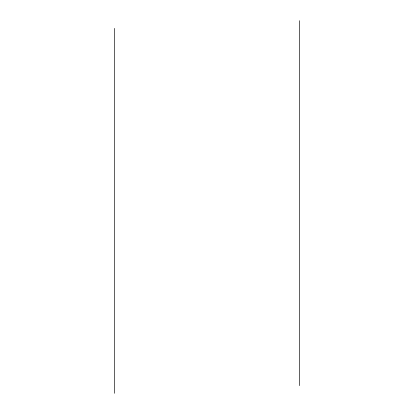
<?xml version="1.0" encoding="UTF-8"?>
<svg xmlns="http://www.w3.org/2000/svg" width="414" height="414" viewBox="0 0 414 414"><rect width="100%" height="100%" fill="white"/><g stroke="black" fill="none" stroke-linecap="round" stroke-linejoin="round"><path stroke-width="0.62" d="M299.312 20.7L299.312 385.62M114.688 28.38L114.688 393.3"/></g></svg>
